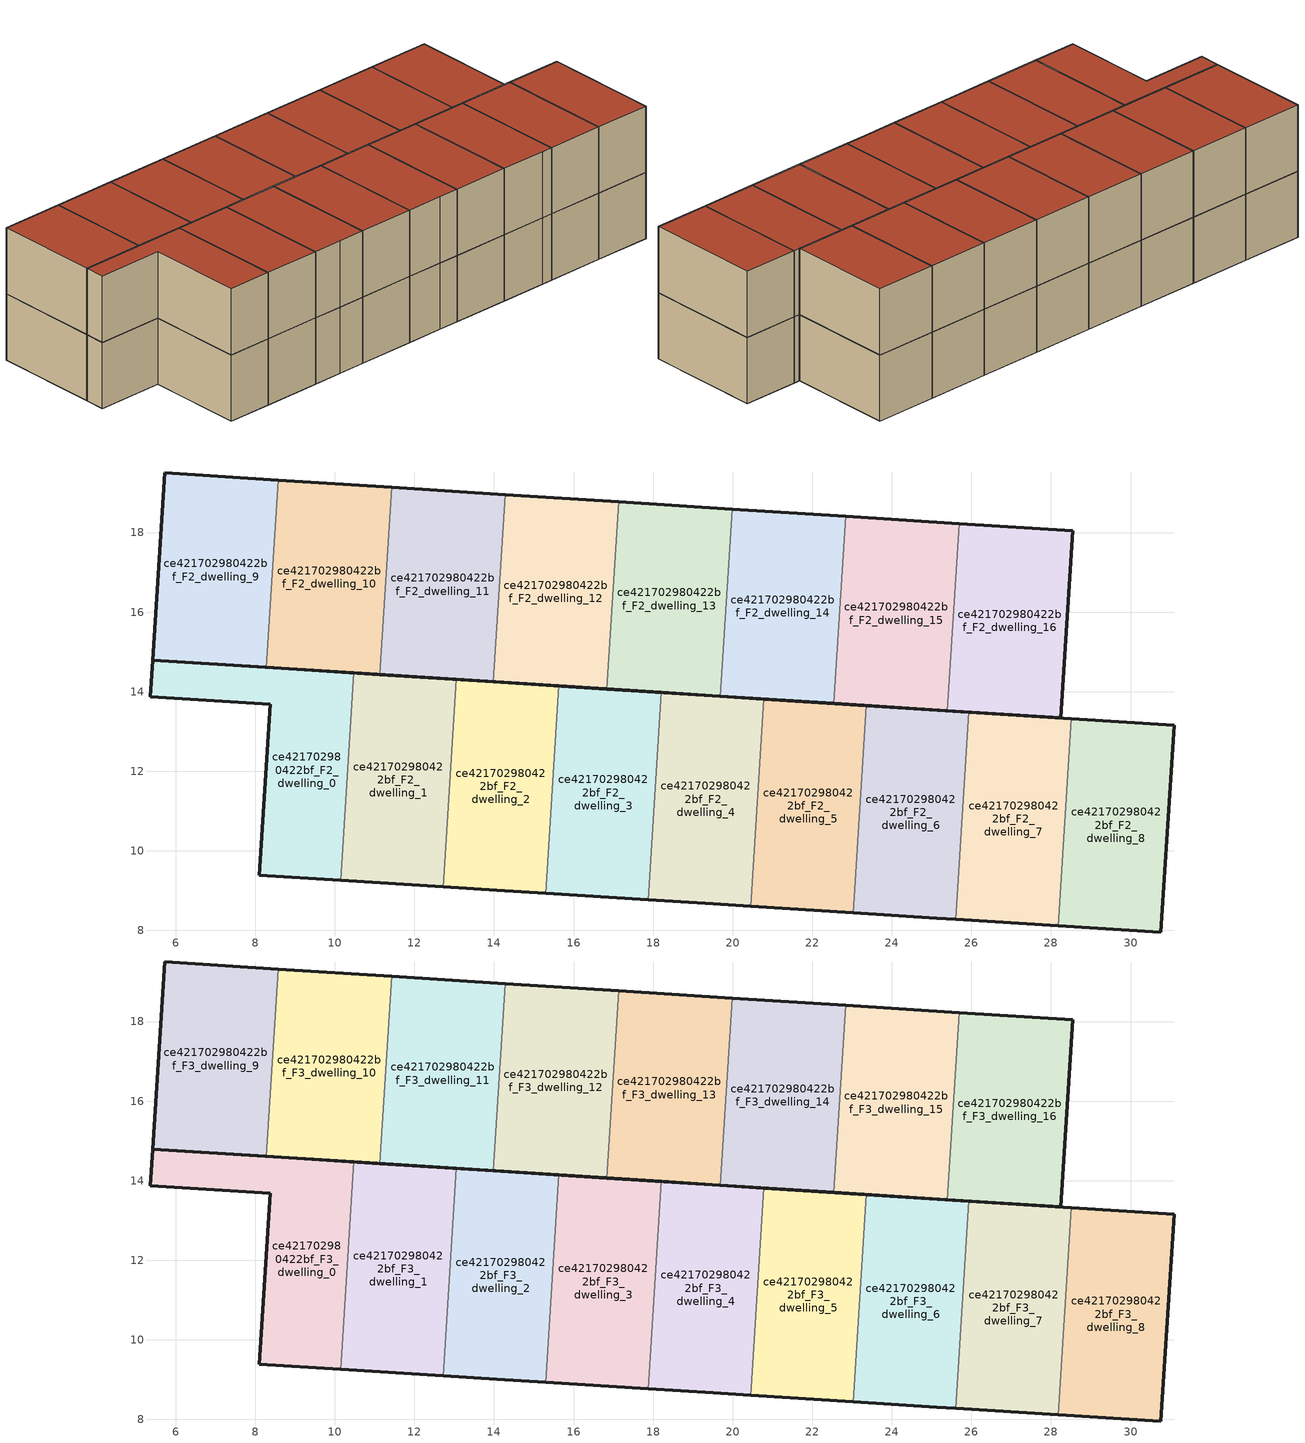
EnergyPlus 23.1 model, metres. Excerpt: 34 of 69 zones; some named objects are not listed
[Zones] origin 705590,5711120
ce421702980422bf_F2_dwelling_0
 floor to ce421702980422bf_F1_dwelling_0 (EU_floor_Construction): 10.15,9.26 10.48,14.47 5.43,14.79 5.37,13.87 8.38,13.68 8.1,9.39 z6
 wall outside (EU_wall_Construction): 10.15,9.26 8.1,9.39 8.38,13.68 5.37,13.87 5.43,14.79 10.48,14.47 z6:9
 wall to ce421702980422bf_F2_dwelling_1 (EU_wall_Construction): 10.48,14.47 10.15,9.26 z6:9
ce421702980422bf_F2_dwelling_1
 floor to ce421702980422bf_F1_dwelling_1 (EU_floor_Construction): 12.72,9.1 13.05,14.31 10.48,14.47 10.15,9.26 z6
 wall outside (EU_wall_Construction): 12.72,9.1 10.15,9.26 / 10.48,14.47 13.05,14.31 z6:9
 wall to ce421702980422bf_F2_dwelling_2 (EU_wall_Construction): 13.05,14.31 12.72,9.1 z6:9
ce421702980422bf_F2_dwelling_10
 floor to ce421702980422bf_F1_dwelling_10 (EU_floor_Construction): 11.13,14.43 11.43,19.13 8.58,19.32 8.28,14.61 z6
 wall outside (EU_wall_Construction): 8.58,19.32 11.43,19.13 / 11.13,14.43 8.28,14.61 z6:9
 wall to ce421702980422bf_F2_dwelling_9 (EU_wall_Construction): 8.28,14.61 8.58,19.32 z6:9
 wall to ce421702980422bf_F2_dwelling_11 (EU_wall_Construction): 11.43,19.13 11.13,14.43 z6:9
ce421702980422bf_F2_dwelling_11
 floor to ce421702980422bf_F1_dwelling_11 (EU_floor_Construction): 13.98,14.25 14.28,18.95 11.43,19.13 11.13,14.43 z6
 wall outside (EU_wall_Construction): 11.43,19.13 14.28,18.95 / 13.98,14.25 11.13,14.43 z6:9
 wall to ce421702980422bf_F2_dwelling_12 (EU_wall_Construction): 14.28,18.95 13.98,14.25 z6:9
ce421702980422bf_F2_dwelling_12
 floor to ce421702980422bf_F1_dwelling_12 (EU_floor_Construction): 16.83,14.07 17.13,18.77 14.28,18.95 13.98,14.25 z6
 wall outside (EU_wall_Construction): 14.28,18.95 17.13,18.77 / 16.83,14.07 13.98,14.25 z6:9
 wall to ce421702980422bf_F2_dwelling_13 (EU_wall_Construction): 17.13,18.77 16.83,14.07 z6:9
ce421702980422bf_F2_dwelling_13
 floor to ce421702980422bf_F1_dwelling_13 (EU_floor_Construction): 19.69,13.89 19.98,18.59 17.13,18.77 16.83,14.07 z6
 wall outside (EU_wall_Construction): 17.13,18.77 19.98,18.59 / 19.69,13.89 16.83,14.07 z6:9
 wall to ce421702980422bf_F2_dwelling_14 (EU_wall_Construction): 19.98,18.59 19.69,13.89 z6:9
ce421702980422bf_F2_dwelling_14
 floor to ce421702980422bf_F1_dwelling_14 (EU_floor_Construction): 22.54,13.71 22.84,18.41 19.98,18.59 19.69,13.89 z6
 wall outside (EU_wall_Construction): 19.98,18.59 22.84,18.41 / 22.54,13.71 19.69,13.89 z6:9
 wall to ce421702980422bf_F2_dwelling_15 (EU_wall_Construction): 22.84,18.41 22.54,13.71 z6:9
ce421702980422bf_F2_dwelling_15
 floor to ce421702980422bf_F1_dwelling_15 (EU_floor_Construction): 25.39,13.52 25.69,18.23 22.84,18.41 22.54,13.71 z6
 wall outside (EU_wall_Construction): 22.84,18.41 25.69,18.23 / 25.39,13.52 22.54,13.71 z6:9
 wall to ce421702980422bf_F2_dwelling_16 (EU_wall_Construction): 25.69,18.23 25.39,13.52 z6:9
ce421702980422bf_F2_dwelling_16
 floor to ce421702980422bf_F1_dwelling_16 (EU_floor_Construction): 28.24,13.34 28.54,18.05 25.69,18.23 25.39,13.52 z6
 wall outside (EU_wall_Construction): 25.69,18.23 28.54,18.05 28.24,13.34 25.39,13.52 z6:9
ce421702980422bf_F2_dwelling_2
 floor to ce421702980422bf_F1_dwelling_2 (EU_floor_Construction): 15.3,8.94 15.63,14.14 13.05,14.31 12.72,9.1 14.07,9.01 z6
 wall outside (EU_wall_Construction): 13.05,14.31 15.63,14.14 / 15.3,8.94 14.07,9.01 12.72,9.1 z6:9
 wall to ce421702980422bf_F2_dwelling_3 (EU_wall_Construction): 15.63,14.14 15.3,8.94 z6:9
ce421702980422bf_F2_dwelling_3
 floor to ce421702980422bf_F1_dwelling_3 (EU_floor_Construction): 17.87,8.78 18.2,13.98 15.63,14.14 15.3,8.94 z6
 wall outside (EU_wall_Construction): 17.87,8.78 15.3,8.94 / 15.63,14.14 18.2,13.98 z6:9
 wall to ce421702980422bf_F2_dwelling_4 (EU_wall_Construction): 18.2,13.98 17.87,8.78 z6:9
ce421702980422bf_F2_dwelling_4
 floor to ce421702980422bf_F1_dwelling_4 (EU_floor_Construction): 20.45,8.61 20.78,13.82 18.2,13.98 17.87,8.78 19.51,8.67 z6
 wall outside (EU_wall_Construction): 18.2,13.98 20.78,13.82 / 20.45,8.61 19.51,8.67 17.87,8.78 z6:9
 wall to ce421702980422bf_F2_dwelling_5 (EU_wall_Construction): 20.78,13.82 20.45,8.61 z6:9
ce421702980422bf_F2_dwelling_5
 floor to ce421702980422bf_F1_dwelling_5 (EU_floor_Construction): 23.03,8.45 23.36,13.65 20.78,13.82 20.45,8.61 z6
 wall outside (EU_wall_Construction): 23.03,8.45 20.45,8.61 / 20.78,13.82 23.36,13.65 z6:9
 wall to ce421702980422bf_F2_dwelling_6 (EU_wall_Construction): 23.36,13.65 23.03,8.45 z6:9
ce421702980422bf_F2_dwelling_6
 floor to ce421702980422bf_F1_dwelling_6 (EU_floor_Construction): 25.6,8.28 25.94,13.49 23.36,13.65 23.03,8.45 25.12,8.31 z6
 wall outside (EU_wall_Construction): 25.6,8.28 25.12,8.31 23.03,8.45 / 23.36,13.65 25.94,13.49 z6:9
 wall to ce421702980422bf_F2_dwelling_7 (EU_wall_Construction): 25.94,13.49 25.6,8.28 z6:9
ce421702980422bf_F2_dwelling_7
 floor to ce421702980422bf_F1_dwelling_7 (EU_floor_Construction): 28.18,8.12 28.51,13.33 25.94,13.49 25.6,8.28 z6
 wall outside (EU_wall_Construction): 25.94,13.49 28.51,13.33 / 28.18,8.12 25.6,8.28 z6:9
 wall to ce421702980422bf_F2_dwelling_8 (EU_wall_Construction): 28.51,13.33 28.18,8.12 z6:9
ce421702980422bf_F2_dwelling_8
 floor to ce421702980422bf_F1_dwelling_8 (EU_floor_Construction): 30.76,7.96 31.09,13.16 28.51,13.33 28.18,8.12 z6
 wall outside (EU_wall_Construction): 28.51,13.33 31.09,13.16 30.76,7.96 28.18,8.12 z6:9
ce421702980422bf_F2_dwelling_9
 floor to ce421702980422bf_F1_dwelling_9 (EU_floor_Construction): 8.28,14.61 8.58,19.32 5.73,19.5 5.43,14.79 z6
 wall outside (EU_wall_Construction): 8.28,14.61 5.43,14.79 5.73,19.5 8.58,19.32 z6:9
ce421702980422bf_F3_dwelling_0
 floor to ce421702980422bf_F2_dwelling_0 (EU_floor_Construction): 10.15,9.26 10.48,14.47 5.43,14.79 5.37,13.87 8.38,13.68 8.1,9.39 z9
 wall outside (EU_wall_Construction): 10.15,9.26 8.1,9.39 8.38,13.68 5.37,13.87 5.43,14.79 10.48,14.47 z9:12
 wall to ce421702980422bf_F3_dwelling_1 (EU_wall_Construction): 10.48,14.47 10.15,9.26 z9:12
 roof outside (EU_roof_Construction): 10.48,14.47 10.15,9.26 8.1,9.39 8.38,13.68 5.37,13.87 5.43,14.79 z12
ce421702980422bf_F3_dwelling_1
 floor to ce421702980422bf_F2_dwelling_1 (EU_floor_Construction): 12.72,9.1 13.05,14.31 10.48,14.47 10.15,9.26 z9
 wall outside (EU_wall_Construction): 12.72,9.1 10.15,9.26 / 10.48,14.47 13.05,14.31 z9:12
 wall to ce421702980422bf_F3_dwelling_2 (EU_wall_Construction): 13.05,14.31 12.72,9.1 z9:12
 roof outside (EU_roof_Construction): 13.05,14.31 12.72,9.1 10.15,9.26 10.48,14.47 z12
ce421702980422bf_F3_dwelling_10
 floor to ce421702980422bf_F2_dwelling_10 (EU_floor_Construction): 11.13,14.43 11.43,19.13 8.58,19.32 8.28,14.61 z9
 wall outside (EU_wall_Construction): 8.58,19.32 11.43,19.13 / 11.13,14.43 8.28,14.61 z9:12
 wall to ce421702980422bf_F3_dwelling_9 (EU_wall_Construction): 8.28,14.61 8.58,19.32 z9:12
 wall to ce421702980422bf_F3_dwelling_11 (EU_wall_Construction): 11.43,19.13 11.13,14.43 z9:12
 roof outside (EU_roof_Construction): 11.43,19.13 11.13,14.43 8.28,14.61 8.58,19.32 z12
ce421702980422bf_F3_dwelling_11
 floor to ce421702980422bf_F2_dwelling_11 (EU_floor_Construction): 13.98,14.25 14.28,18.95 11.43,19.13 11.13,14.43 z9
 wall outside (EU_wall_Construction): 11.43,19.13 14.28,18.95 / 13.98,14.25 11.13,14.43 z9:12
 wall to ce421702980422bf_F3_dwelling_12 (EU_wall_Construction): 14.28,18.95 13.98,14.25 z9:12
 roof outside (EU_roof_Construction): 14.28,18.95 13.98,14.25 11.13,14.43 11.43,19.13 z12
ce421702980422bf_F3_dwelling_12
 floor to ce421702980422bf_F2_dwelling_12 (EU_floor_Construction): 16.83,14.07 17.13,18.77 14.28,18.95 13.98,14.25 z9
 wall outside (EU_wall_Construction): 14.28,18.95 17.13,18.77 / 16.83,14.07 13.98,14.25 z9:12
 wall to ce421702980422bf_F3_dwelling_13 (EU_wall_Construction): 17.13,18.77 16.83,14.07 z9:12
 roof outside (EU_roof_Construction): 17.13,18.77 16.83,14.07 13.98,14.25 14.28,18.95 z12
ce421702980422bf_F3_dwelling_13
 floor to ce421702980422bf_F2_dwelling_13 (EU_floor_Construction): 19.69,13.89 19.98,18.59 17.13,18.77 16.83,14.07 z9
 wall outside (EU_wall_Construction): 17.13,18.77 19.98,18.59 / 19.69,13.89 16.83,14.07 z9:12
 wall to ce421702980422bf_F3_dwelling_14 (EU_wall_Construction): 19.98,18.59 19.69,13.89 z9:12
 roof outside (EU_roof_Construction): 19.98,18.59 19.69,13.89 16.83,14.07 17.13,18.77 z12
ce421702980422bf_F3_dwelling_14
 floor to ce421702980422bf_F2_dwelling_14 (EU_floor_Construction): 22.54,13.71 22.84,18.41 19.98,18.59 19.69,13.89 z9
 wall outside (EU_wall_Construction): 19.98,18.59 22.84,18.41 / 22.54,13.71 19.69,13.89 z9:12
 wall to ce421702980422bf_F3_dwelling_15 (EU_wall_Construction): 22.84,18.41 22.54,13.71 z9:12
 roof outside (EU_roof_Construction): 22.84,18.41 22.54,13.71 19.69,13.89 19.98,18.59 z12
ce421702980422bf_F3_dwelling_15
 floor to ce421702980422bf_F2_dwelling_15 (EU_floor_Construction): 25.39,13.52 25.69,18.23 22.84,18.41 22.54,13.71 z9
 wall outside (EU_wall_Construction): 22.84,18.41 25.69,18.23 / 25.39,13.52 22.54,13.71 z9:12
 wall to ce421702980422bf_F3_dwelling_16 (EU_wall_Construction): 25.69,18.23 25.39,13.52 z9:12
 roof outside (EU_roof_Construction): 25.69,18.23 25.39,13.52 22.54,13.71 22.84,18.41 z12
ce421702980422bf_F3_dwelling_16
 floor to ce421702980422bf_F2_dwelling_16 (EU_floor_Construction): 28.24,13.34 28.54,18.05 25.69,18.23 25.39,13.52 z9
 wall outside (EU_wall_Construction): 25.69,18.23 28.54,18.05 28.24,13.34 25.39,13.52 z9:12
 roof outside (EU_roof_Construction): 28.54,18.05 28.24,13.34 25.39,13.52 25.69,18.23 z12
ce421702980422bf_F3_dwelling_2
 floor to ce421702980422bf_F2_dwelling_2 (EU_floor_Construction): 15.3,8.94 15.63,14.14 13.05,14.31 12.72,9.1 14.07,9.01 z9
 wall outside (EU_wall_Construction): 13.05,14.31 15.63,14.14 / 15.3,8.94 14.07,9.01 12.72,9.1 z9:12
 wall to ce421702980422bf_F3_dwelling_3 (EU_wall_Construction): 15.63,14.14 15.3,8.94 z9:12
 roof outside (EU_roof_Construction): 15.63,14.14 15.3,8.94 14.07,9.01 12.72,9.1 13.05,14.31 z12
ce421702980422bf_F3_dwelling_3
 floor to ce421702980422bf_F2_dwelling_3 (EU_floor_Construction): 17.87,8.78 18.2,13.98 15.63,14.14 15.3,8.94 z9
 wall outside (EU_wall_Construction): 17.87,8.78 15.3,8.94 / 15.63,14.14 18.2,13.98 z9:12
 wall to ce421702980422bf_F3_dwelling_4 (EU_wall_Construction): 18.2,13.98 17.87,8.78 z9:12
 roof outside (EU_roof_Construction): 18.2,13.98 17.87,8.78 15.3,8.94 15.63,14.14 z12
ce421702980422bf_F3_dwelling_4
 floor to ce421702980422bf_F2_dwelling_4 (EU_floor_Construction): 20.45,8.61 20.78,13.82 18.2,13.98 17.87,8.78 19.51,8.67 z9
 wall outside (EU_wall_Construction): 18.2,13.98 20.78,13.82 / 20.45,8.61 19.51,8.67 17.87,8.78 z9:12
 wall to ce421702980422bf_F3_dwelling_5 (EU_wall_Construction): 20.78,13.82 20.45,8.61 z9:12
 roof outside (EU_roof_Construction): 20.78,13.82 20.45,8.61 19.51,8.67 17.87,8.78 18.2,13.98 z12
ce421702980422bf_F3_dwelling_5
 floor to ce421702980422bf_F2_dwelling_5 (EU_floor_Construction): 23.03,8.45 23.36,13.65 20.78,13.82 20.45,8.61 z9
 wall outside (EU_wall_Construction): 23.03,8.45 20.45,8.61 / 20.78,13.82 23.36,13.65 z9:12
 wall to ce421702980422bf_F3_dwelling_6 (EU_wall_Construction): 23.36,13.65 23.03,8.45 z9:12
 roof outside (EU_roof_Construction): 23.36,13.65 23.03,8.45 20.45,8.61 20.78,13.82 z12
ce421702980422bf_F3_dwelling_6
 floor to ce421702980422bf_F2_dwelling_6 (EU_floor_Construction): 25.6,8.28 25.94,13.49 23.36,13.65 23.03,8.45 25.12,8.31 z9
 wall outside (EU_wall_Construction): 25.6,8.28 25.12,8.31 23.03,8.45 / 23.36,13.65 25.94,13.49 z9:12
 wall to ce421702980422bf_F3_dwelling_7 (EU_wall_Construction): 25.94,13.49 25.6,8.28 z9:12
 roof outside (EU_roof_Construction): 25.94,13.49 25.6,8.28 25.12,8.31 23.03,8.45 23.36,13.65 z12
ce421702980422bf_F3_dwelling_7
 floor to ce421702980422bf_F2_dwelling_7 (EU_floor_Construction): 28.18,8.12 28.51,13.33 25.94,13.49 25.6,8.28 z9
 wall outside (EU_wall_Construction): 25.94,13.49 28.51,13.33 / 28.18,8.12 25.6,8.28 z9:12
 wall to ce421702980422bf_F3_dwelling_8 (EU_wall_Construction): 28.51,13.33 28.18,8.12 z9:12
 roof outside (EU_roof_Construction): 28.51,13.33 28.18,8.12 25.6,8.28 25.94,13.49 z12
ce421702980422bf_F3_dwelling_8
 floor to ce421702980422bf_F2_dwelling_8 (EU_floor_Construction): 30.76,7.96 31.09,13.16 28.51,13.33 28.18,8.12 z9
 wall outside (EU_wall_Construction): 28.51,13.33 31.09,13.16 30.76,7.96 28.18,8.12 z9:12
 roof outside (EU_roof_Construction): 31.09,13.16 30.76,7.96 28.18,8.12 28.51,13.33 z12
ce421702980422bf_F3_dwelling_9
 floor to ce421702980422bf_F2_dwelling_9 (EU_floor_Construction): 8.28,14.61 8.58,19.32 5.73,19.5 5.43,14.79 z9
 wall outside (EU_wall_Construction): 8.28,14.61 5.43,14.79 5.73,19.5 8.58,19.32 z9:12
 roof outside (EU_roof_Construction): 8.58,19.32 8.28,14.61 5.43,14.79 5.73,19.5 z12
[Building]
EU S2 Campaign: North Axis=0; Terrain=City; Solar Distribution=FullExterior
[Site:Location]
London: Latitude=51.5; Longitude=-0.5; Time Zone=0; Elevation=25
[SizingPeriod:WeatherFileDays]
AnnualSizingPeriod: Begin Month=1; Begin Day of Month=1; End Month=12; End Day of Month=31; Day of Week for Start Day=Monday; Use Weather File Daylight Saving Period=No; Use Weather File Rain and Snow Indicators=No
[MATERIAL]
EU_InternalMass_Material: Roughness=MediumRough; Thickness=0.1; Conductivity=1; Density=1800; Specific Heat=900; Thermal Absorptance=0.9; Solar Absorptance=0.7; Visible Absorptance=0.7
[MATERIAL:NOMASS] Roughness=MediumRough; Thermal Absorptance=0.9; Solar Absorptance=0.7; Visible Absorptance=0.7
Name | Thermal Resistance
EU_wall_NoMass | 0.635353
EU_roof_NoMass | 0.675062
EU_floor_NoMass | 1.96382
[CONSTRUCTION]
EU_wall_Construction: EU_wall_NoMass
EU_roof_Construction: EU_roof_NoMass
EU_floor_Construction: EU_floor_NoMass
EU_InternalMass_Construction: EU_InternalMass_Material
[ZONE] Type=1; Multiplier=1; Ceiling Height=autocalculate; Floor Area=autocalculate; Part of Total Floor Area=Yes
Name | Volume
ce421702980422bf_F2_dwelling_0; ce421702980422bf_F3_dwelling_0 | 40.407
ce421702980422bf_F2_dwelling_1; ce421702980422bf_F3_dwelling_1; ce421702980422bf_F2_dwelling_9; ce421702980422bf_F3_dwelling_9 | 40.4106
ce421702980422bf_F2_dwelling_10; ce421702980422bf_F3_dwelling_10 | 40.3975
ce421702980422bf_F2_dwelling_11; ce421702980422bf_F3_dwelling_11; ce421702980422bf_F2_dwelling_14; ce421702980422bf_F3_dwelling_14 | 40.4099
ce421702980422bf_F2_dwelling_12; ce421702980422bf_F3_dwelling_12; ce421702980422bf_F2_dwelling_13; ce421702980422bf_F3_dwelling_13; ce421702980422bf_F2_dwelling_4; ce421702980422bf_F3_dwelling_4 | 40.4033
ce421702980422bf_F2_dwelling_15; ce421702980422bf_F3_dwelling_15 | 40.3967
ce421702980422bf_F2_dwelling_16; ce421702980422bf_F3_dwelling_16 | 40.4216
ce421702980422bf_F2_dwelling_2; ce421702980422bf_F3_dwelling_2 | 40.4165
ce421702980422bf_F2_dwelling_3; ce421702980422bf_F3_dwelling_3 | 40.4004
ce421702980422bf_F2_dwelling_5; ce421702980422bf_F3_dwelling_5 | 40.4114
ce421702980422bf_F2_dwelling_6; ce421702980422bf_F3_dwelling_6 | 40.415
ce421702980422bf_F2_dwelling_7; ce421702980422bf_F3_dwelling_7 | 40.4011
ce421702980422bf_F2_dwelling_8; ce421702980422bf_F3_dwelling_8 | 40.4055
[INTERNALMASS] Construction=EU_InternalMass_Construction
Name | Zone or ZoneList | Surface Area
ce421702980422bf_F2_dwelling_0_EU_InternalMass | ce421702980422bf_F2_dwelling_0 | 14.2633
ce421702980422bf_F2_dwelling_1_EU_InternalMass | ce421702980422bf_F2_dwelling_1 | 14.2622
ce421702980422bf_F2_dwelling_2_EU_InternalMass | ce421702980422bf_F2_dwelling_2 | 14.2632
ce421702980422bf_F2_dwelling_3_EU_InternalMass | ce421702980422bf_F2_dwelling_3 | 14.2627
ce421702980422bf_F2_dwelling_4_EU_InternalMass | ce421702980422bf_F2_dwelling_4 | 14.2614
ce421702980422bf_F2_dwelling_5_EU_InternalMass | ce421702980422bf_F2_dwelling_5 | 14.2612
ce421702980422bf_F2_dwelling_6_EU_InternalMass | ce421702980422bf_F2_dwelling_6 | 14.26
ce421702980422bf_F2_dwelling_7_EU_InternalMass | ce421702980422bf_F2_dwelling_7 | 14.2625
ce421702980422bf_F2_dwelling_8_EU_InternalMass | ce421702980422bf_F2_dwelling_8 | 14.2605
ce421702980422bf_F2_dwelling_9_EU_InternalMass | ce421702980422bf_F2_dwelling_9 | 14.259
ce421702980422bf_F2_dwelling_10_EU_InternalMass | ce421702980422bf_F2_dwelling_10 | 14.2615
ce421702980422bf_F2_dwelling_11_EU_InternalMass | ce421702980422bf_F2_dwelling_11 | 14.2616
ce421702980422bf_F2_dwelling_12_EU_InternalMass | ce421702980422bf_F2_dwelling_12 | 14.2635
ce421702980422bf_F2_dwelling_13_EU_InternalMass | ce421702980422bf_F2_dwelling_13 | 14.2599
ce421702980422bf_F2_dwelling_14_EU_InternalMass | ce421702980422bf_F2_dwelling_14 | 14.262
ce421702980422bf_F2_dwelling_15_EU_InternalMass | ce421702980422bf_F2_dwelling_15 | 14.2594
ce421702980422bf_F2_dwelling_16_EU_InternalMass | ce421702980422bf_F2_dwelling_16 | 14.2674
ce421702980422bf_F3_dwelling_0_EU_InternalMass | ce421702980422bf_F3_dwelling_0 | 14.2633
ce421702980422bf_F3_dwelling_1_EU_InternalMass | ce421702980422bf_F3_dwelling_1 | 14.2622
ce421702980422bf_F3_dwelling_2_EU_InternalMass | ce421702980422bf_F3_dwelling_2 | 14.2632
ce421702980422bf_F3_dwelling_3_EU_InternalMass | ce421702980422bf_F3_dwelling_3 | 14.2627
ce421702980422bf_F3_dwelling_4_EU_InternalMass | ce421702980422bf_F3_dwelling_4 | 14.2614
ce421702980422bf_F3_dwelling_5_EU_InternalMass | ce421702980422bf_F3_dwelling_5 | 14.2612
ce421702980422bf_F3_dwelling_6_EU_InternalMass | ce421702980422bf_F3_dwelling_6 | 14.26
ce421702980422bf_F3_dwelling_7_EU_InternalMass | ce421702980422bf_F3_dwelling_7 | 14.2625
ce421702980422bf_F3_dwelling_8_EU_InternalMass | ce421702980422bf_F3_dwelling_8 | 14.2605
ce421702980422bf_F3_dwelling_9_EU_InternalMass | ce421702980422bf_F3_dwelling_9 | 14.259
ce421702980422bf_F3_dwelling_10_EU_InternalMass | ce421702980422bf_F3_dwelling_10 | 14.2615
ce421702980422bf_F3_dwelling_11_EU_InternalMass | ce421702980422bf_F3_dwelling_11 | 14.2616
ce421702980422bf_F3_dwelling_12_EU_InternalMass | ce421702980422bf_F3_dwelling_12 | 14.2635
ce421702980422bf_F3_dwelling_13_EU_InternalMass | ce421702980422bf_F3_dwelling_13 | 14.2599
ce421702980422bf_F3_dwelling_14_EU_InternalMass | ce421702980422bf_F3_dwelling_14 | 14.262
ce421702980422bf_F3_dwelling_15_EU_InternalMass | ce421702980422bf_F3_dwelling_15 | 14.2594
ce421702980422bf_F3_dwelling_16_EU_InternalMass | ce421702980422bf_F3_dwelling_16 | 14.2674
[OTHEREQUIPMENT] Fuel Type=Electricity; Design Level Calculation Method=Watts/Area; Power per Zone Floor Area=1; Fraction Latent=0; Fraction Radiant=0; Fraction Lost=0; Carbon Dioxide Generation Rate=0; EndUse Subcategory=EU_Step8_InternalGains
Name | Zone or ZoneList or Space or SpaceList | Schedule
EU_Step8_InternalGain_ce421702980422bf_F2_dwelling_0_f000 | ce421702980422bf_F2_dwelling_0 | EU_Step8_GainSchedule_ce421702980422bf_F2_dwelling_0_f000
EU_Step8_InternalGain_ce421702980422bf_F2_dwelling_1_f000 | ce421702980422bf_F2_dwelling_1 | EU_Step8_GainSchedule_ce421702980422bf_F2_dwelling_1_f000
EU_Step8_InternalGain_ce421702980422bf_F2_dwelling_2_f000 | ce421702980422bf_F2_dwelling_2 | EU_Step8_GainSchedule_ce421702980422bf_F2_dwelling_2_f000
EU_Step8_InternalGain_ce421702980422bf_F2_dwelling_3_f000 | ce421702980422bf_F2_dwelling_3 | EU_Step8_GainSchedule_ce421702980422bf_F2_dwelling_3_f000
EU_Step8_InternalGain_ce421702980422bf_F2_dwelling_4_f000 | ce421702980422bf_F2_dwelling_4 | EU_Step8_GainSchedule_ce421702980422bf_F2_dwelling_4_f000
EU_Step8_InternalGain_ce421702980422bf_F2_dwelling_5_f000 | ce421702980422bf_F2_dwelling_5 | EU_Step8_GainSchedule_ce421702980422bf_F2_dwelling_5_f000
EU_Step8_InternalGain_ce421702980422bf_F2_dwelling_6_f000 | ce421702980422bf_F2_dwelling_6 | EU_Step8_GainSchedule_ce421702980422bf_F2_dwelling_6_f000
EU_Step8_InternalGain_ce421702980422bf_F2_dwelling_7_f000 | ce421702980422bf_F2_dwelling_7 | EU_Step8_GainSchedule_ce421702980422bf_F2_dwelling_7_f000
EU_Step8_InternalGain_ce421702980422bf_F2_dwelling_8_f000 | ce421702980422bf_F2_dwelling_8 | EU_Step8_GainSchedule_ce421702980422bf_F2_dwelling_8_f000
EU_Step8_InternalGain_ce421702980422bf_F2_dwelling_9_f000 | ce421702980422bf_F2_dwelling_9 | EU_Step8_GainSchedule_ce421702980422bf_F2_dwelling_9_f000
EU_Step8_InternalGain_ce421702980422bf_F2_dwelling_10_f000 | ce421702980422bf_F2_dwelling_10 | EU_Step8_GainSchedule_ce421702980422bf_F2_dwelling_10_f000
EU_Step8_InternalGain_ce421702980422bf_F2_dwelling_11_f000 | ce421702980422bf_F2_dwelling_11 | EU_Step8_GainSchedule_ce421702980422bf_F2_dwelling_11_f000
EU_Step8_InternalGain_ce421702980422bf_F2_dwelling_12_f000 | ce421702980422bf_F2_dwelling_12 | EU_Step8_GainSchedule_ce421702980422bf_F2_dwelling_12_f000
EU_Step8_InternalGain_ce421702980422bf_F2_dwelling_13_f000 | ce421702980422bf_F2_dwelling_13 | EU_Step8_GainSchedule_ce421702980422bf_F2_dwelling_13_f000
EU_Step8_InternalGain_ce421702980422bf_F2_dwelling_14_f000 | ce421702980422bf_F2_dwelling_14 | EU_Step8_GainSchedule_ce421702980422bf_F2_dwelling_14_f000
EU_Step8_InternalGain_ce421702980422bf_F2_dwelling_15_f000 | ce421702980422bf_F2_dwelling_15 | EU_Step8_GainSchedule_ce421702980422bf_F2_dwelling_15_f000
EU_Step8_InternalGain_ce421702980422bf_F2_dwelling_16_f000 | ce421702980422bf_F2_dwelling_16 | EU_Step8_GainSchedule_ce421702980422bf_F2_dwelling_16_f000
EU_Step8_InternalGain_ce421702980422bf_F3_dwelling_0_f000 | ce421702980422bf_F3_dwelling_0 | EU_Step8_GainSchedule_ce421702980422bf_F3_dwelling_0_f000
EU_Step8_InternalGain_ce421702980422bf_F3_dwelling_1_f000 | ce421702980422bf_F3_dwelling_1 | EU_Step8_GainSchedule_ce421702980422bf_F3_dwelling_1_f000
EU_Step8_InternalGain_ce421702980422bf_F3_dwelling_2_f000 | ce421702980422bf_F3_dwelling_2 | EU_Step8_GainSchedule_ce421702980422bf_F3_dwelling_2_f000
EU_Step8_InternalGain_ce421702980422bf_F3_dwelling_3_f000 | ce421702980422bf_F3_dwelling_3 | EU_Step8_GainSchedule_ce421702980422bf_F3_dwelling_3_f000
EU_Step8_InternalGain_ce421702980422bf_F3_dwelling_4_f000 | ce421702980422bf_F3_dwelling_4 | EU_Step8_GainSchedule_ce421702980422bf_F3_dwelling_4_f000
EU_Step8_InternalGain_ce421702980422bf_F3_dwelling_5_f000 | ce421702980422bf_F3_dwelling_5 | EU_Step8_GainSchedule_ce421702980422bf_F3_dwelling_5_f000
EU_Step8_InternalGain_ce421702980422bf_F3_dwelling_6_f000 | ce421702980422bf_F3_dwelling_6 | EU_Step8_GainSchedule_ce421702980422bf_F3_dwelling_6_f000
EU_Step8_InternalGain_ce421702980422bf_F3_dwelling_7_f000 | ce421702980422bf_F3_dwelling_7 | EU_Step8_GainSchedule_ce421702980422bf_F3_dwelling_7_f000
EU_Step8_InternalGain_ce421702980422bf_F3_dwelling_8_f000 | ce421702980422bf_F3_dwelling_8 | EU_Step8_GainSchedule_ce421702980422bf_F3_dwelling_8_f000
EU_Step8_InternalGain_ce421702980422bf_F3_dwelling_9_f000 | ce421702980422bf_F3_dwelling_9 | EU_Step8_GainSchedule_ce421702980422bf_F3_dwelling_9_f000
EU_Step8_InternalGain_ce421702980422bf_F3_dwelling_10_f000 | ce421702980422bf_F3_dwelling_10 | EU_Step8_GainSchedule_ce421702980422bf_F3_dwelling_10_f000
EU_Step8_InternalGain_ce421702980422bf_F3_dwelling_11_f000 | ce421702980422bf_F3_dwelling_11 | EU_Step8_GainSchedule_ce421702980422bf_F3_dwelling_11_f000
EU_Step8_InternalGain_ce421702980422bf_F3_dwelling_12_f000 | ce421702980422bf_F3_dwelling_12 | EU_Step8_GainSchedule_ce421702980422bf_F3_dwelling_12_f000
EU_Step8_InternalGain_ce421702980422bf_F3_dwelling_13_f000 | ce421702980422bf_F3_dwelling_13 | EU_Step8_GainSchedule_ce421702980422bf_F3_dwelling_13_f000
EU_Step8_InternalGain_ce421702980422bf_F3_dwelling_14_f000 | ce421702980422bf_F3_dwelling_14 | EU_Step8_GainSchedule_ce421702980422bf_F3_dwelling_14_f000
EU_Step8_InternalGain_ce421702980422bf_F3_dwelling_15_f000 | ce421702980422bf_F3_dwelling_15 | EU_Step8_GainSchedule_ce421702980422bf_F3_dwelling_15_f000
EU_Step8_InternalGain_ce421702980422bf_F3_dwelling_16_f000 | ce421702980422bf_F3_dwelling_16 | EU_Step8_GainSchedule_ce421702980422bf_F3_dwelling_16_f000
[ZONEVENTILATION:DESIGNFLOWRATE] Schedule=EU_AlwaysOn; Design Flow Rate Calculation Method=AirChanges/Hour; Air Changes per Hour=0.555504; Ventilation Type=Natural; Fan Pressure Rise=0; Fan Total Efficiency=1; Constant Term Coefficient=1; Temperature Term Coefficient=0; Velocity Term Coefficient=0; Velocity Squared Term Coefficient=0; Minimum Indoor Temperature=-100; Maximum Indoor Temperature=100; Delta Temperature=-100; Minimum Outdoor Temperature=-100; Maximum Outdoor Temperature=100; Maximum Wind Speed=40
Name | Zone or ZoneList or Space or SpaceList
EU_ConstantAir_ce421702980422bf_F2_dwelling_0 | ce421702980422bf_F2_dwelling_0
EU_ConstantAir_ce421702980422bf_F2_dwelling_1 | ce421702980422bf_F2_dwelling_1
EU_ConstantAir_ce421702980422bf_F2_dwelling_2 | ce421702980422bf_F2_dwelling_2
EU_ConstantAir_ce421702980422bf_F2_dwelling_3 | ce421702980422bf_F2_dwelling_3
EU_ConstantAir_ce421702980422bf_F2_dwelling_4 | ce421702980422bf_F2_dwelling_4
EU_ConstantAir_ce421702980422bf_F2_dwelling_5 | ce421702980422bf_F2_dwelling_5
EU_ConstantAir_ce421702980422bf_F2_dwelling_6 | ce421702980422bf_F2_dwelling_6
EU_ConstantAir_ce421702980422bf_F2_dwelling_7 | ce421702980422bf_F2_dwelling_7
EU_ConstantAir_ce421702980422bf_F2_dwelling_8 | ce421702980422bf_F2_dwelling_8
EU_ConstantAir_ce421702980422bf_F2_dwelling_9 | ce421702980422bf_F2_dwelling_9
EU_ConstantAir_ce421702980422bf_F2_dwelling_10 | ce421702980422bf_F2_dwelling_10
EU_ConstantAir_ce421702980422bf_F2_dwelling_11 | ce421702980422bf_F2_dwelling_11
EU_ConstantAir_ce421702980422bf_F2_dwelling_12 | ce421702980422bf_F2_dwelling_12
EU_ConstantAir_ce421702980422bf_F2_dwelling_13 | ce421702980422bf_F2_dwelling_13
EU_ConstantAir_ce421702980422bf_F2_dwelling_14 | ce421702980422bf_F2_dwelling_14
EU_ConstantAir_ce421702980422bf_F2_dwelling_15 | ce421702980422bf_F2_dwelling_15
EU_ConstantAir_ce421702980422bf_F2_dwelling_16 | ce421702980422bf_F2_dwelling_16
EU_ConstantAir_ce421702980422bf_F3_dwelling_0 | ce421702980422bf_F3_dwelling_0
EU_ConstantAir_ce421702980422bf_F3_dwelling_1 | ce421702980422bf_F3_dwelling_1
EU_ConstantAir_ce421702980422bf_F3_dwelling_2 | ce421702980422bf_F3_dwelling_2
EU_ConstantAir_ce421702980422bf_F3_dwelling_3 | ce421702980422bf_F3_dwelling_3
EU_ConstantAir_ce421702980422bf_F3_dwelling_4 | ce421702980422bf_F3_dwelling_4
EU_ConstantAir_ce421702980422bf_F3_dwelling_5 | ce421702980422bf_F3_dwelling_5
EU_ConstantAir_ce421702980422bf_F3_dwelling_6 | ce421702980422bf_F3_dwelling_6
EU_ConstantAir_ce421702980422bf_F3_dwelling_7 | ce421702980422bf_F3_dwelling_7
EU_ConstantAir_ce421702980422bf_F3_dwelling_8 | ce421702980422bf_F3_dwelling_8
EU_ConstantAir_ce421702980422bf_F3_dwelling_9 | ce421702980422bf_F3_dwelling_9
EU_ConstantAir_ce421702980422bf_F3_dwelling_10 | ce421702980422bf_F3_dwelling_10
EU_ConstantAir_ce421702980422bf_F3_dwelling_11 | ce421702980422bf_F3_dwelling_11
EU_ConstantAir_ce421702980422bf_F3_dwelling_12 | ce421702980422bf_F3_dwelling_12
EU_ConstantAir_ce421702980422bf_F3_dwelling_13 | ce421702980422bf_F3_dwelling_13
EU_ConstantAir_ce421702980422bf_F3_dwelling_14 | ce421702980422bf_F3_dwelling_14
EU_ConstantAir_ce421702980422bf_F3_dwelling_15 | ce421702980422bf_F3_dwelling_15
EU_ConstantAir_ce421702980422bf_F3_dwelling_16 | ce421702980422bf_F3_dwelling_16
[HVACTEMPLATE:ZONE:IDEALLOADSAIRSYSTEM] System Availability Schedule=EU_AlwaysOn; Maximum Heating Supply Air Temperature=50; Minimum Cooling Supply Air Temperature=13; Maximum Heating Supply Air Humidity Ratio=0.0156; Minimum Cooling Supply Air Humidity Ratio=0.0077; Heating Limit=NoLimit; Cooling Limit=NoLimit; Heating Availability Schedule=EU_AlwaysOn; Cooling Availability Schedule=EU_CoolingOff; Dehumidification Control Type=ConstantSensibleHeatRatio; Cooling Sensible Heat Ratio=0.7; Dehumidification Setpoint=60; Humidification Control Type=None; Humidification Setpoint=30; Outdoor Air Method=None; Outdoor Air Flow Rate per Person=0.00944; Outdoor Air Flow Rate per Zone Floor Area=0; Outdoor Air Flow Rate per Zone=0; Demand Controlled Ventilation Type=None; Outdoor Air Economizer Type=NoEconomizer; Heat Recovery Type=None; Sensible Heat Recovery Effectiveness=0.7; Latent Heat Recovery Effectiveness=0.65
Name | Template Thermostat
ce421702980422bf_F2_dwelling_0 | EU_HeatOnly_ce421702980422bf_F2_dwelling_0
ce421702980422bf_F2_dwelling_1 | EU_HeatOnly_ce421702980422bf_F2_dwelling_1
ce421702980422bf_F2_dwelling_2 | EU_HeatOnly_ce421702980422bf_F2_dwelling_2
ce421702980422bf_F2_dwelling_3 | EU_HeatOnly_ce421702980422bf_F2_dwelling_3
ce421702980422bf_F2_dwelling_4 | EU_HeatOnly_ce421702980422bf_F2_dwelling_4
ce421702980422bf_F2_dwelling_5 | EU_HeatOnly_ce421702980422bf_F2_dwelling_5
ce421702980422bf_F2_dwelling_6 | EU_HeatOnly_ce421702980422bf_F2_dwelling_6
ce421702980422bf_F2_dwelling_7 | EU_HeatOnly_ce421702980422bf_F2_dwelling_7
ce421702980422bf_F2_dwelling_8 | EU_HeatOnly_ce421702980422bf_F2_dwelling_8
ce421702980422bf_F2_dwelling_9 | EU_HeatOnly_ce421702980422bf_F2_dwelling_9
ce421702980422bf_F2_dwelling_10 | EU_HeatOnly_ce421702980422bf_F2_dwelling_10
ce421702980422bf_F2_dwelling_11 | EU_HeatOnly_ce421702980422bf_F2_dwelling_11
ce421702980422bf_F2_dwelling_12 | EU_HeatOnly_ce421702980422bf_F2_dwelling_12
ce421702980422bf_F2_dwelling_13 | EU_HeatOnly_ce421702980422bf_F2_dwelling_13
ce421702980422bf_F2_dwelling_14 | EU_HeatOnly_ce421702980422bf_F2_dwelling_14
ce421702980422bf_F2_dwelling_15 | EU_HeatOnly_ce421702980422bf_F2_dwelling_15
ce421702980422bf_F2_dwelling_16 | EU_HeatOnly_ce421702980422bf_F2_dwelling_16
ce421702980422bf_F3_dwelling_0 | EU_HeatOnly_ce421702980422bf_F3_dwelling_0
ce421702980422bf_F3_dwelling_1 | EU_HeatOnly_ce421702980422bf_F3_dwelling_1
ce421702980422bf_F3_dwelling_2 | EU_HeatOnly_ce421702980422bf_F3_dwelling_2
ce421702980422bf_F3_dwelling_3 | EU_HeatOnly_ce421702980422bf_F3_dwelling_3
ce421702980422bf_F3_dwelling_4 | EU_HeatOnly_ce421702980422bf_F3_dwelling_4
ce421702980422bf_F3_dwelling_5 | EU_HeatOnly_ce421702980422bf_F3_dwelling_5
ce421702980422bf_F3_dwelling_6 | EU_HeatOnly_ce421702980422bf_F3_dwelling_6
ce421702980422bf_F3_dwelling_7 | EU_HeatOnly_ce421702980422bf_F3_dwelling_7
ce421702980422bf_F3_dwelling_8 | EU_HeatOnly_ce421702980422bf_F3_dwelling_8
ce421702980422bf_F3_dwelling_9 | EU_HeatOnly_ce421702980422bf_F3_dwelling_9
ce421702980422bf_F3_dwelling_10 | EU_HeatOnly_ce421702980422bf_F3_dwelling_10
ce421702980422bf_F3_dwelling_11 | EU_HeatOnly_ce421702980422bf_F3_dwelling_11
ce421702980422bf_F3_dwelling_12 | EU_HeatOnly_ce421702980422bf_F3_dwelling_12
ce421702980422bf_F3_dwelling_13 | EU_HeatOnly_ce421702980422bf_F3_dwelling_13
ce421702980422bf_F3_dwelling_14 | EU_HeatOnly_ce421702980422bf_F3_dwelling_14
ce421702980422bf_F3_dwelling_15 | EU_HeatOnly_ce421702980422bf_F3_dwelling_15
ce421702980422bf_F3_dwelling_16 | EU_HeatOnly_ce421702980422bf_F3_dwelling_16
[SIZING:ZONE] Zone Cooling Design Supply Air Temperature Input Method=SupplyAirTemperature; Zone Cooling Design Supply Air Temperature=13; Zone Heating Design Supply Air Temperature Input Method=SupplyAirTemperature; Zone Heating Design Supply Air Temperature=50; Zone Cooling Design Supply Air Humidity Ratio=0.008; Zone Heating Design Supply Air Humidity Ratio=0.008; Cooling Design Air Flow Method=DesignDay; Cooling Design Air Flow Rate=0; Cooling Minimum Air Flow per Zone Floor Area=0.000762; Cooling Minimum Air Flow=0; Cooling Minimum Air Flow Fraction=0.2; Heating Design Air Flow Method=DesignDay; Heating Design Air Flow Rate=0; Heating Maximum Air Flow per Zone Floor Area=0.002032; Heating Maximum Air Flow=0.141576; Heating Maximum Air Flow Fraction=0.3; Account for Dedicated Outdoor Air System=No; Dedicated Outdoor Air System Control Strategy=NeutralSupplyAir; Dedicated Outdoor Air Low Setpoint Temperature for Design=autosize; Dedicated Outdoor Air High Setpoint Temperature for Design=autosize; Zone Load Sizing Method=Sensible Load Only No Latent Load; Zone Latent Cooling Design Supply Air Humidity Ratio Input Method=HumidityRatioDifference; Zone Cooling Design Supply Air Humidity Ratio Difference=0.005; Zone Latent Heating Design Supply Air Humidity Ratio Input Method=HumidityRatioDifference; Zone Humidification Design Supply Air Humidity Ratio Difference=0.005
ce421702980422bf_F2_dwelling_0; ce421702980422bf_F2_dwelling_1; ce421702980422bf_F2_dwelling_2; ce421702980422bf_F2_dwelling_3; ce421702980422bf_F2_dwelling_4; ce421702980422bf_F2_dwelling_5; ce421702980422bf_F2_dwelling_6; ce421702980422bf_F2_dwelling_7; ce421702980422bf_F2_dwelling_8; ce421702980422bf_F2_dwelling_9; ce421702980422bf_F2_dwelling_10; ce421702980422bf_F2_dwelling_11; ce421702980422bf_F2_dwelling_12; ce421702980422bf_F2_dwelling_13; ce421702980422bf_F2_dwelling_14; ce421702980422bf_F2_dwelling_15; ce421702980422bf_F2_dwelling_16; ce421702980422bf_F3_dwelling_0; ce421702980422bf_F3_dwelling_1; ce421702980422bf_F3_dwelling_2; ce421702980422bf_F3_dwelling_3; ce421702980422bf_F3_dwelling_4; ce421702980422bf_F3_dwelling_5; ce421702980422bf_F3_dwelling_6; ce421702980422bf_F3_dwelling_7; ce421702980422bf_F3_dwelling_8; ce421702980422bf_F3_dwelling_9; ce421702980422bf_F3_dwelling_10; ce421702980422bf_F3_dwelling_11; ce421702980422bf_F3_dwelling_12; ce421702980422bf_F3_dwelling_13; ce421702980422bf_F3_dwelling_14; ce421702980422bf_F3_dwelling_15; ce421702980422bf_F3_dwelling_16
[SCHEDULE:CONSTANT]
Name | Hourly Value
EU_AlwaysOn | 1
EU_CoolingOff | 0
[SCHEDULE:FILE] Column Number=1; Rows to Skip at Top=0; Number of Hours of Data=8760; Column Separator=Comma; Interpolate to Timestep=No; Minutes per Item=60; Adjust Schedule for Daylight Savings=Yes
Name | File
EU_Step8_GainSchedule_ce421702980422bf_F2_dwelling_0_f000 | ../../schedules/ce421702980422bf/ce421702980422bf_F2_dwelling_0_f000_gain.csv
EU_Step8_GainSchedule_ce421702980422bf_F2_dwelling_1_f000 | ../../schedules/ce421702980422bf/ce421702980422bf_F2_dwelling_1_f000_gain.csv
EU_Step8_GainSchedule_ce421702980422bf_F2_dwelling_2_f000 | ../../schedules/ce421702980422bf/ce421702980422bf_F2_dwelling_2_f000_gain.csv
EU_Step8_GainSchedule_ce421702980422bf_F2_dwelling_3_f000 | ../../schedules/ce421702980422bf/ce421702980422bf_F2_dwelling_3_f000_gain.csv
EU_Step8_GainSchedule_ce421702980422bf_F2_dwelling_4_f000 | ../../schedules/ce421702980422bf/ce421702980422bf_F2_dwelling_4_f000_gain.csv
EU_Step8_GainSchedule_ce421702980422bf_F2_dwelling_5_f000 | ../../schedules/ce421702980422bf/ce421702980422bf_F2_dwelling_5_f000_gain.csv
EU_Step8_GainSchedule_ce421702980422bf_F2_dwelling_6_f000 | ../../schedules/ce421702980422bf/ce421702980422bf_F2_dwelling_6_f000_gain.csv
EU_Step8_GainSchedule_ce421702980422bf_F2_dwelling_7_f000 | ../../schedules/ce421702980422bf/ce421702980422bf_F2_dwelling_7_f000_gain.csv
EU_Step8_GainSchedule_ce421702980422bf_F2_dwelling_8_f000 | ../../schedules/ce421702980422bf/ce421702980422bf_F2_dwelling_8_f000_gain.csv
EU_Step8_GainSchedule_ce421702980422bf_F2_dwelling_9_f000 | ../../schedules/ce421702980422bf/ce421702980422bf_F2_dwelling_9_f000_gain.csv
EU_Step8_GainSchedule_ce421702980422bf_F2_dwelling_10_f000 | ../../schedules/ce421702980422bf/ce421702980422bf_F2_dwelling_10_f000_gain.csv
EU_Step8_GainSchedule_ce421702980422bf_F2_dwelling_11_f000 | ../../schedules/ce421702980422bf/ce421702980422bf_F2_dwelling_11_f000_gain.csv
EU_Step8_GainSchedule_ce421702980422bf_F2_dwelling_12_f000 | ../../schedules/ce421702980422bf/ce421702980422bf_F2_dwelling_12_f000_gain.csv
EU_Step8_GainSchedule_ce421702980422bf_F2_dwelling_13_f000 | ../../schedules/ce421702980422bf/ce421702980422bf_F2_dwelling_13_f000_gain.csv
EU_Step8_GainSchedule_ce421702980422bf_F2_dwelling_14_f000 | ../../schedules/ce421702980422bf/ce421702980422bf_F2_dwelling_14_f000_gain.csv
EU_Step8_GainSchedule_ce421702980422bf_F2_dwelling_15_f000 | ../../schedules/ce421702980422bf/ce421702980422bf_F2_dwelling_15_f000_gain.csv
EU_Step8_GainSchedule_ce421702980422bf_F2_dwelling_16_f000 | ../../schedules/ce421702980422bf/ce421702980422bf_F2_dwelling_16_f000_gain.csv
EU_Step8_GainSchedule_ce421702980422bf_F3_dwelling_0_f000 | ../../schedules/ce421702980422bf/ce421702980422bf_F3_dwelling_0_f000_gain.csv
EU_Step8_GainSchedule_ce421702980422bf_F3_dwelling_1_f000 | ../../schedules/ce421702980422bf/ce421702980422bf_F3_dwelling_1_f000_gain.csv
EU_Step8_GainSchedule_ce421702980422bf_F3_dwelling_2_f000 | ../../schedules/ce421702980422bf/ce421702980422bf_F3_dwelling_2_f000_gain.csv
EU_Step8_GainSchedule_ce421702980422bf_F3_dwelling_3_f000 | ../../schedules/ce421702980422bf/ce421702980422bf_F3_dwelling_3_f000_gain.csv
EU_Step8_GainSchedule_ce421702980422bf_F3_dwelling_4_f000 | ../../schedules/ce421702980422bf/ce421702980422bf_F3_dwelling_4_f000_gain.csv
EU_Step8_GainSchedule_ce421702980422bf_F3_dwelling_5_f000 | ../../schedules/ce421702980422bf/ce421702980422bf_F3_dwelling_5_f000_gain.csv
EU_Step8_GainSchedule_ce421702980422bf_F3_dwelling_6_f000 | ../../schedules/ce421702980422bf/ce421702980422bf_F3_dwelling_6_f000_gain.csv
EU_Step8_GainSchedule_ce421702980422bf_F3_dwelling_7_f000 | ../../schedules/ce421702980422bf/ce421702980422bf_F3_dwelling_7_f000_gain.csv
EU_Step8_GainSchedule_ce421702980422bf_F3_dwelling_8_f000 | ../../schedules/ce421702980422bf/ce421702980422bf_F3_dwelling_8_f000_gain.csv
EU_Step8_GainSchedule_ce421702980422bf_F3_dwelling_9_f000 | ../../schedules/ce421702980422bf/ce421702980422bf_F3_dwelling_9_f000_gain.csv
EU_Step8_GainSchedule_ce421702980422bf_F3_dwelling_10_f000 | ../../schedules/ce421702980422bf/ce421702980422bf_F3_dwelling_10_f000_gain.csv
EU_Step8_GainSchedule_ce421702980422bf_F3_dwelling_11_f000 | ../../schedules/ce421702980422bf/ce421702980422bf_F3_dwelling_11_f000_gain.csv
EU_Step8_GainSchedule_ce421702980422bf_F3_dwelling_12_f000 | ../../schedules/ce421702980422bf/ce421702980422bf_F3_dwelling_12_f000_gain.csv
EU_Step8_GainSchedule_ce421702980422bf_F3_dwelling_13_f000 | ../../schedules/ce421702980422bf/ce421702980422bf_F3_dwelling_13_f000_gain.csv
EU_Step8_GainSchedule_ce421702980422bf_F3_dwelling_14_f000 | ../../schedules/ce421702980422bf/ce421702980422bf_F3_dwelling_14_f000_gain.csv
EU_Step8_GainSchedule_ce421702980422bf_F3_dwelling_15_f000 | ../../schedules/ce421702980422bf/ce421702980422bf_F3_dwelling_15_f000_gain.csv
EU_Step8_GainSchedule_ce421702980422bf_F3_dwelling_16_f000 | ../../schedules/ce421702980422bf/ce421702980422bf_F3_dwelling_16_f000_gain.csv
